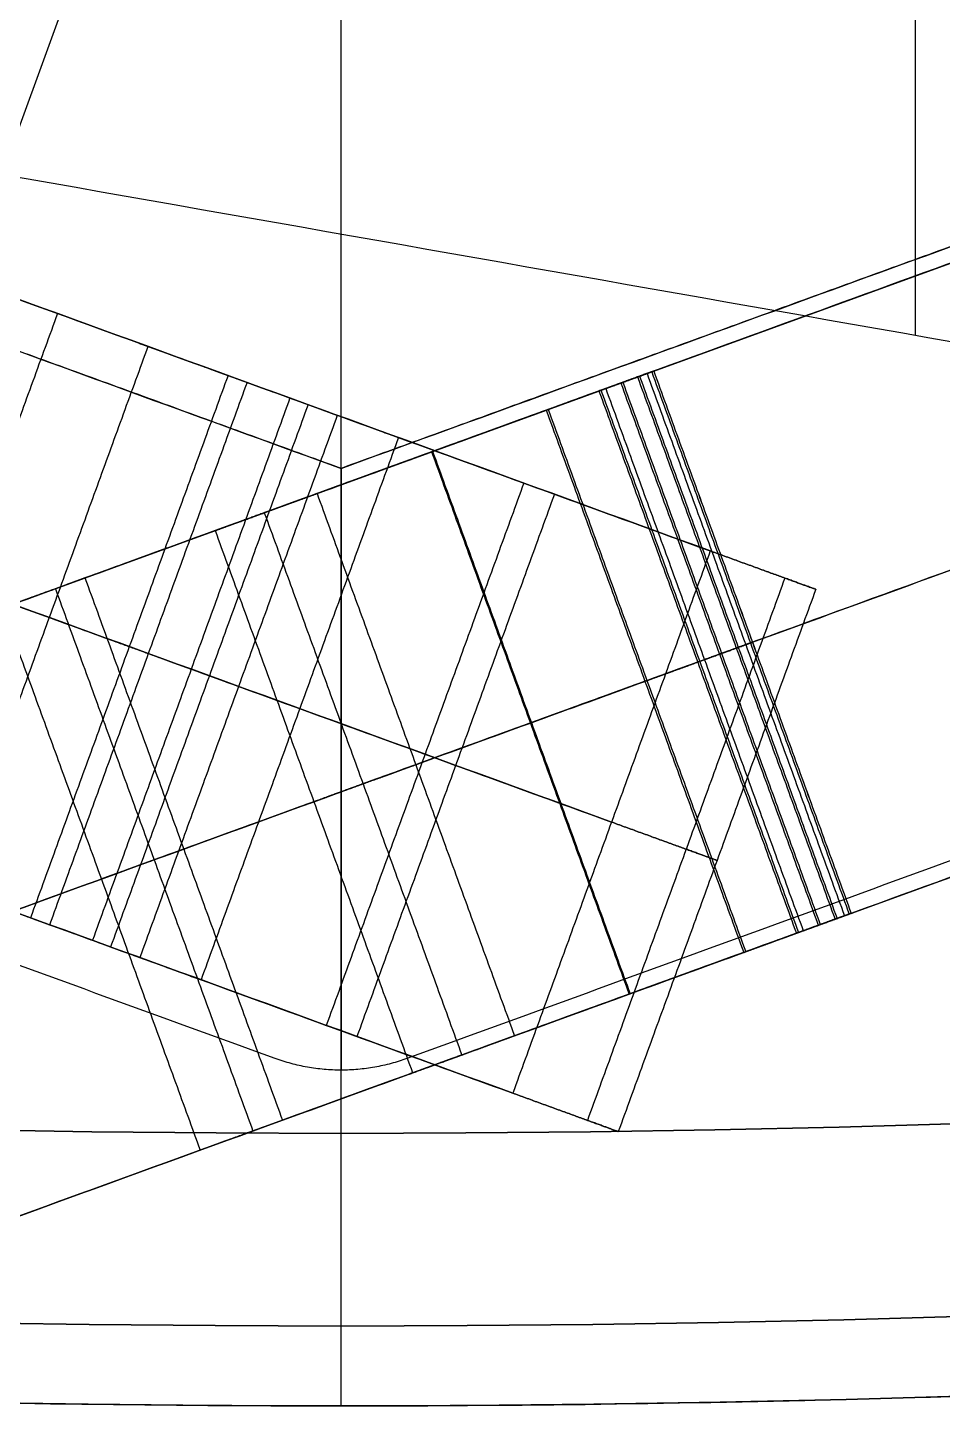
# Model space of a CAD drawing. Header units: millimetres. Extents: x -610 to 610, y -610 to 610.
# Drawn here: x -9.77 to 18.74, y -610.32 to -567.01 of the extents above; entities that cross this region are included whole.
import ezdxf

# ---------------------------------------------------------------- set-up
doc = ezdxf.new("R2010")
doc.units = ezdxf.units.MM
doc.layers.add('base', color=7, linetype='Continuous', true_color=0xffecbc)

msp = doc.modelspace()

# ---------------------------------------------------------------- linework, layer by layer
at = {"layer": 'base'}
for p, q in [((0, -601.5, -13.034), (0, -7, -13.034)), ((0, -601.5, 258.966), (0, -26, 258.966)), ((0, -580.758, 4.966), (0, -69, 4.966)), ((-25.715, -590.63, 122.966), (352.287, -453.048, 122.966)), ((-19.558, -607.544, 122.966), (358.444, -469.963, 122.966)), ((-12.281, -576.288, 230.966), (1.469, -538.508, 230.966)), ((-12.281, -576.288, 212.966), (1.469, -538.508, 212.966)), ((17.897, -545.44, 244.966), (17.897, -576.601, 244.966)), ((0, -601.5, 240.966), (0, -573.446, 240.966)), ((0, -580.758, 0.966), (0, -599.528, 0.966)), ((0, -601.5, 4.966), (0, -599.528, 4.966))]:
    msp.add_line(p, q, dxfattribs=at)
for centre, radius in [((0, 0, 249.466), 610), ((0, 0, 250.466), 610), ((0, 0, 243.455), 607.51), ((0, 0, 256.476), 607.51), ((0, 0, 240.966), 601.5), ((0, 0, 258.966), 601.5)]:
    msp.add_circle(centre, radius, dxfattribs=at)
at = {"layer": 'base', "extrusion": (0, 0, -1)}
for centre, radius in [((0, 0, 3.534), 610), ((0, 0, 4.534), 610), ((0, 0, -2.476), 607.51), ((0, 0, 10.545), 607.51), ((0, 0, -4.966), 601.5), ((0, 0, 13.034), 601.5)]:
    msp.add_circle(centre, radius, dxfattribs=at)
at = {"layer": 'base'}
for points, weights, degree, knots in [([(-495.198, -356.201, -4.034), (-851.399, 138.996, -4.034), (-356.201, 495.198, -4.034), (138.996, 851.399, -4.034), (495.198, 356.201, -4.034), (851.399, -138.996, -4.034), (356.201, -495.198, -4.034), (-138.996, -851.399, -4.034), (-495.198, -356.201, -4.034)], [1, 0.707106781187, 1, 0.707106781187, 1, 0.707106781187, 1, 0.707106781187, 1], 2, [0, 0, 0, 958.185759, 958.185759, 1916.371519, 1916.371519, 2874.557278, 2874.557278, 3832.743037, 3832.743037, 3832.743037]), ([(-610, 0, 249.966), (-610, -610, 249.966), (0, -610, 249.966), (610, -610, 249.966), (610, 0, 249.966), (610, 610, 249.966), (0, 610, 249.966), (-610, 610, 249.966), (-610, 0, 249.966)], [1, 0.707106781187, 1, 0.707106781187, 1, 0.707106781187, 1, 0.707106781187, 1], 2, [0, 0, 0, 958.185759, 958.185759, 1916.371519, 1916.371519, 2874.557278, 2874.557278, 3832.743037, 3832.743037, 3832.743037]), ([(6.397, -578.942, 156), (7.893, -578.398, 156), (9.097, -577.96, 155.055), (9.539, -577.799, 153.534), (9.981, -577.638, 152.013), (9.488, -577.817, 150.51), (8.253, -578.267, 149.611)], [1, 0.869863568853, 0.869863568853, 1, 0.869863568853, 0.869863568853, 1], 3, [526.455337, 526.455337, 526.455337, 526.455337, 530.903598, 530.903598, 530.903598, 535.351858, 535.351858, 535.351858, 535.351858]), ([(8.253, -578.267, 149.611), (2.534, -580.348, 146.097), (-3.186, -582.43, 142.583), (-8.905, -584.512, 139.069), (-9.408, -584.695, 138.76), (-9.969, -584.899, 138.6), (-10.549, -585.11, 138.6)], [1, 1, 1, 1, 0.977285323406, 0.977285323406, 1], 3, [535.351858, 535.351858, 535.351858, 535.351858, 536.327407, 536.327407, 536.327407, 538.159945, 538.159945, 538.159945, 538.159945]), ([(-2.392, -582.141, 182.531), (-3.733, -582.629, 181.708), (-4.326, -582.845, 180.186), (-3.925, -582.699, 178.594), (-3.524, -582.553, 177.003), (-2.296, -582.106, 176), (-0.748, -581.543, 176)], [1, 0.862235011219, 0.862235011219, 1, 0.862235011219, 0.862235011219, 1], 3, [470.412058, 470.412058, 470.412058, 470.412058, 474.993556, 474.993556, 474.993556, 479.575055, 479.575055, 479.575055, 479.575055]), ([(-2.392, -582.141, 162.531), (-3.733, -582.629, 161.708), (-4.326, -582.845, 160.186), (-3.925, -582.699, 158.594), (-3.524, -582.553, 157.003), (-2.296, -582.106, 156), (-0.748, -581.543, 156)], [1, 0.862235011219, 0.862235011219, 1, 0.862235011219, 0.862235011219, 1], 3, [509.689284, 509.689284, 509.689284, 509.689284, 514.270783, 514.270783, 514.270783, 518.852281, 518.852281, 518.852281, 518.852281]), ([(9.475, -587.4, 156), (10.971, -586.855, 156), (12.175, -586.417, 155.055), (12.617, -586.256, 153.534), (13.059, -586.095, 152.013), (12.566, -586.274, 150.51), (11.331, -586.724, 149.611)], [1, 0.869863568853, 0.869863568853, 1, 0.869863568853, 0.869863568853, 1], 3, [526.455337, 526.455337, 526.455337, 526.455337, 530.903598, 530.903598, 530.903598, 535.351858, 535.351858, 535.351858, 535.351858]), ([(11.331, -586.724, 149.611), (5.612, -588.806, 146.097), (-0.108, -590.887, 142.583), (-5.827, -592.969, 139.069), (-6.33, -593.152, 138.76), (-6.891, -593.356, 138.6), (-7.471, -593.567, 138.6)], [1, 1, 1, 1, 0.977285323406, 0.977285323406, 1], 3, [535.351858, 535.351858, 535.351858, 535.351858, 536.327407, 536.327407, 536.327407, 538.159945, 538.159945, 538.159945, 538.159945]), ([(0.686, -590.598, 182.531), (-0.655, -591.086, 181.708), (-1.247, -591.302, 180.186), (-0.847, -591.156, 178.594), (-0.446, -591.01, 177.003), (0.782, -590.563, 176), (2.33, -590, 176)], [1, 0.862235011219, 0.862235011219, 1, 0.862235011219, 0.862235011219, 1], 3, [470.412058, 470.412058, 470.412058, 470.412058, 474.993556, 474.993556, 474.993556, 479.575055, 479.575055, 479.575055, 479.575055]), ([(0.686, -590.598, 162.531), (-0.655, -591.086, 161.708), (-1.247, -591.302, 160.186), (-0.847, -591.156, 158.594), (-0.446, -591.01, 157.003), (0.782, -590.563, 156), (2.33, -590, 156)], [1, 0.862235011219, 0.862235011219, 1, 0.862235011219, 0.862235011219, 1], 3, [509.689284, 509.689284, 509.689284, 509.689284, 514.270783, 514.270783, 514.270783, 518.852281, 518.852281, 518.852281, 518.852281]), ([(12.553, -595.857, 156), (14.049, -595.312, 156), (15.253, -594.874, 155.055), (15.695, -594.713, 153.534), (16.137, -594.552, 152.013), (15.644, -594.732, 150.51), (14.409, -595.181, 149.611)], [1, 0.869863568853, 0.869863568853, 1, 0.869863568853, 0.869863568853, 1], 3, [526.455337, 526.455337, 526.455337, 526.455337, 530.903598, 530.903598, 530.903598, 535.351858, 535.351858, 535.351858, 535.351858]), ([(14.409, -595.181, 149.611), (8.69, -597.263, 146.097), (2.971, -599.344, 142.583), (-2.749, -601.426, 139.069), (-3.252, -601.609, 138.76), (-3.812, -601.813, 138.6), (-4.393, -602.025, 138.6)], [1, 1, 1, 1, 0.977285323406, 0.977285323406, 1], 3, [535.351858, 535.351858, 535.351858, 535.351858, 536.327407, 536.327407, 536.327407, 538.159945, 538.159945, 538.159945, 538.159945]), ([(3.764, -599.056, 182.531), (2.423, -599.544, 181.708), (1.831, -599.759, 180.186), (2.231, -599.613, 178.594), (2.632, -599.468, 177.003), (3.86, -599.021, 176), (5.408, -598.457, 176)], [1, 0.862235011219, 0.862235011219, 1, 0.862235011219, 0.862235011219, 1], 3, [470.412058, 470.412058, 470.412058, 470.412058, 474.993556, 474.993556, 474.993556, 479.575055, 479.575055, 479.575055, 479.575055]), ([(3.764, -599.056, 162.531), (2.423, -599.544, 161.708), (1.831, -599.759, 160.186), (2.231, -599.613, 158.594), (2.632, -599.468, 157.003), (3.86, -599.021, 156), (5.408, -598.457, 156)], [1, 0.862235011219, 0.862235011219, 1, 0.862235011219, 0.862235011219, 1], 3, [509.689284, 509.689284, 509.689284, 509.689284, 514.270783, 514.270783, 514.270783, 518.852281, 518.852281, 518.852281, 518.852281])]:
    msp.add_rational_spline(points, weights, degree=degree, knots=knots, dxfattribs=at)
for points, degree in [([(-373.304, -444.886, 4.966), (-186.652, -512.822, 4.966), (0, -580.758, 4.966)], 2), ([(-373.304, -444.886, 0.966), (-186.652, -512.822, 0.966), (0, -580.758, 0.966)], 2), ([(-373.304, -444.886, 2.966), (-186.652, -512.822, 2.966), (0, -580.758, 2.966)], 2), ([(0, -580.758, 4.966), (186.652, -512.822, 4.966), (373.304, -444.886, 4.966)], 2), ([(0, -580.758, 0.966), (186.652, -512.822, 0.966), (373.304, -444.886, 0.966)], 2), ([(0, -580.758, 2.966), (186.652, -512.822, 2.966), (373.304, -444.886, 2.966)], 2), ([(-363.201, -446.948, 0.966), (-186.021, -511.436, 0.966), (-8.84, -575.925, 0.966)], 2), ([(9.748, -577.722, 0.966), (186.929, -513.234, 0.966), (364.109, -448.745, 0.966)], 2), ([(352.287, -453.048, 244.966), (168.139, -520.073, 244.966), (-16.009, -587.097, 244.966)], 2), ([(12.827, -586.18, 0.966), (190.007, -521.691, 0.966), (367.188, -457.203, 0.966)], 2), ([(-2.052, -599.166, 4.966), (-192.808, -529.736, 4.966), (-383.564, -460.307, 4.966)], 2), ([(-2.052, -599.166, 0.966), (-192.808, -529.736, 0.966), (-383.564, -460.307, 0.966)], 2), ([(-2.052, -599.166, 2.966), (-192.808, -529.736, 2.966), (-383.564, -460.307, 2.966)], 2), ([(383.564, -460.307, 4.966), (192.808, -529.736, 4.966), (2.052, -599.166, 4.966)], 2), ([(383.564, -460.307, 0.966), (192.808, -529.736, 0.966), (2.052, -599.166, 0.966)], 2), ([(383.564, -460.307, 2.966), (192.808, -529.736, 2.966), (2.052, -599.166, 2.966)], 2), ([(355.365, -461.506, 244.966), (171.217, -528.53, 244.966), (-12.931, -595.555, 244.966)], 2), ([(15.905, -594.637, 0.966), (193.085, -530.148, 0.966), (370.266, -465.66, 0.966)], 2), ([(358.444, -469.963, 244.966), (174.295, -536.987, 244.966), (-9.853, -604.012, 244.966)], 2), ([(-297.979, -520.904, 240.966), (-98.065, -556.154, 240.966), (101.849, -591.404, 240.966)], 2), ([(-297.979, -520.904, 244.966), (-98.065, -556.154, 244.966), (101.849, -591.404, 244.966)], 2), ([(-297.979, -520.904, 242.966), (-98.065, -556.154, 242.966), (101.849, -591.404, 242.966)], 2), ([(11.512, -583.332, 22.966), (1.883, -579.828, 22.966), (-7.745, -576.323, 22.966), (-17.373, -572.819, 22.966)], 3), ([(-17.373, -572.819, 45.566), (-7.745, -576.323, 45.566), (1.883, -579.828, 45.566), (11.512, -583.332, 45.566)], 3), ([(11.512, -583.332, 67.366), (1.883, -579.828, 67.366), (-7.745, -576.323, 67.366), (-17.373, -572.819, 67.366)], 3), ([(-17.373, -572.819, 89.966), (-7.745, -576.323, 89.966), (1.883, -579.828, 89.966), (11.512, -583.332, 89.966)], 3), ([(11.512, -583.332, 111.766), (1.883, -579.828, 111.766), (-7.745, -576.323, 111.766), (-17.373, -572.819, 111.766)], 3), ([(11.512, -583.332, 218.566), (1.883, -579.828, 218.566), (-7.745, -576.323, 218.566), (-17.373, -572.819, 218.566)], 3), ([(0, -580.758, 230.966), (-10.371, -576.983, 230.966), (-20.741, -573.208, 230.966)], 2), ([(0, -580.758, 212.966), (-10.371, -576.983, 212.966), (-20.741, -573.208, 212.966)], 2), ([(0, -580.758, 221.966), (-10.371, -576.983, 221.966), (-20.741, -573.208, 221.966)], 2), ([(20.741, -573.208, 230.966), (10.371, -576.983, 230.966), (0, -580.758, 230.966)], 2), ([(20.741, -573.208, 212.966), (10.371, -576.983, 212.966), (0, -580.758, 212.966)], 2), ([(20.741, -573.208, 221.966), (10.371, -576.983, 221.966), (0, -580.758, 221.966)], 2), ([(-8.84, -575.925, 0.966), (-11.918, -584.382, 0.966), (-14.996, -592.839, 0.966)], 2), ([(-6.021, -576.951, 1.48), (-9.099, -585.408, 1.48), (-12.177, -593.865, 1.48)], 2), ([(10.371, -576.983, 230.966), (10.371, -576.983, 221.966), (10.371, -576.983, 212.966)], 2), ([(9.748, -577.722, 215.466), (12.827, -586.18, 215.466), (15.905, -594.637, 215.466)], 2), ([(9.748, -577.722, 215.466), (9.748, -577.722, 207.647), (9.748, -577.722, 199.829), (9.748, -577.722, 192.011)], 3), ([(9.748, -577.722, 192.011), (12.827, -586.18, 192.011), (15.905, -594.637, 192.011)], 2), ([(9.748, -577.722, 108.666), (12.826, -586.18, 108.666), (15.905, -594.637, 108.666)], 2), ([(9.748, -577.722, 108.666), (9.748, -577.722, 103.466), (9.748, -577.722, 98.266), (9.748, -577.722, 93.066)], 3), ([(9.748, -577.722, 93.066), (12.826, -586.18, 93.066), (15.905, -594.637, 93.066)], 2), ([(9.748, -577.722, 64.266), (12.826, -586.18, 64.266), (15.905, -594.637, 64.266)], 2), ([(9.748, -577.722, 64.266), (9.748, -577.722, 59.066), (9.748, -577.722, 53.866), (9.748, -577.722, 48.666)], 3), ([(9.748, -577.722, 48.666), (12.826, -586.18, 48.666), (15.905, -594.637, 48.666)], 2), ([(9.748, -577.722, 19.866), (12.826, -586.18, 19.866), (15.905, -594.637, 19.866)], 2), ([(9.748, -577.722, 19.866), (9.748, -577.722, 13.566), (9.748, -577.722, 7.266), (9.748, -577.722, 0.966)], 3), ([(9.748, -577.722, 0.966), (12.827, -586.18, 0.966), (15.905, -594.637, 0.966)], 2), ([(9.748, -577.722, 203.738), (12.827, -586.18, 203.738), (15.905, -594.637, 203.738)], 2), ([(9.748, -577.722, 100.866), (12.826, -586.18, 100.866), (15.905, -594.637, 100.866)], 2), ([(9.748, -577.722, 56.466), (12.826, -586.18, 56.466), (15.905, -594.637, 56.466)], 2), ([(9.748, -577.722, 10.416), (12.826, -586.18, 10.416), (15.905, -594.637, 10.416)], 2), ([(-3.524, -577.859, 2.966), (-6.602, -586.317, 2.966), (-9.681, -594.774, 2.966)], 2), ([(-2.931, -578.075, 22.966), (-6.009, -586.533, 22.966), (-9.087, -594.99, 22.966)], 2), ([(-2.931, -578.075, 45.566), (-6.009, -586.533, 45.566), (-9.087, -594.99, 45.566)], 2), ([(-2.931, -578.075, 67.366), (-6.009, -586.533, 67.366), (-9.087, -594.99, 67.366)], 2), ([(-2.931, -578.075, 89.966), (-6.009, -586.533, 89.966), (-9.087, -594.99, 89.966)], 2), ([(-2.931, -578.075, 111.766), (-6.009, -586.533, 111.766), (-9.087, -594.99, 111.766)], 2), ([(-2.931, -578.075, 218.566), (-6.009, -586.533, 218.566), (-9.087, -594.99, 218.566)], 2), ([(8.722, -578.096, 174.975), (11.8, -586.553, 174.975), (14.878, -595.01, 174.975)], 2), ([(8.785, -578.073, 217.94), (11.863, -586.53, 217.94), (14.941, -594.987, 217.94)], 2), ([(8.785, -578.073, 111.141), (11.863, -586.53, 111.141), (14.941, -594.987, 111.141)], 2), ([(8.785, -578.073, 90.591), (11.863, -586.53, 90.591), (14.941, -594.987, 90.591)], 2), ([(8.785, -578.073, 66.741), (11.863, -586.53, 66.741), (14.941, -594.987, 66.741)], 2), ([(8.785, -578.073, 46.191), (11.863, -586.53, 46.191), (14.941, -594.987, 46.191)], 2), ([(8.785, -578.073, 22.341), (11.863, -586.53, 22.341), (14.941, -594.987, 22.341)], 2), ([(9.245, -577.906, 170.223), (12.323, -586.363, 170.223), (15.401, -594.82, 170.223)], 2), ([(9.308, -577.883, 190.261), (12.386, -586.34, 190.261), (15.464, -594.797, 190.261)], 2), ([(9.539, -577.799, 153.534), (12.617, -586.256, 153.534), (15.695, -594.713, 153.534)], 2), ([(9.685, -577.745, 172.5), (12.764, -586.202, 172.5), (15.842, -594.66, 172.5)], 2), ([(9.685, -577.745, 172.5), (9.685, -577.745, 172.324), (9.685, -577.745, 172.148), (9.685, -577.745, 171.973)], 3), ([(9.685, -577.745, 171.973), (12.764, -586.202, 171.973), (15.842, -594.66, 171.973)], 2), ([(9.685, -577.745, 172.236), (12.764, -586.202, 172.236), (15.842, -594.66, 172.236)], 2), ([(-1.593, -578.562, 196.138), (-4.671, -587.019, 196.138), (-7.75, -595.477, 196.138)], 2), ([(8.104, -578.321, 188.98), (4.605, -579.594, 186.831), (1.106, -580.868, 184.681), (-2.392, -582.141, 182.531)], 3), ([(8.041, -578.344, 168.941), (4.563, -579.61, 166.805), (1.085, -580.875, 164.668), (-2.392, -582.141, 162.531)], 3), ([(8.041, -578.344, 168.941), (11.119, -586.801, 168.941), (14.197, -595.258, 168.941)], 2), ([(8.104, -578.321, 188.98), (11.182, -586.778, 188.98), (14.26, -595.235, 188.98)], 2), ([(8.253, -578.267, 149.611), (11.331, -586.724, 149.611), (14.409, -595.181, 149.611)], 2), ([(-22.426, -589.433, 218.966), (-12.797, -585.928, 218.966), (-3.169, -582.424, 218.966), (6.459, -578.919, 218.966)], 3), ([(-22.426, -589.433, 112.166), (-12.797, -585.928, 112.166), (-3.169, -582.424, 112.166), (6.459, -578.919, 112.166)], 3), ([(6.459, -578.919, 89.566), (-3.169, -582.424, 89.566), (-12.797, -585.928, 89.566), (-22.426, -589.433, 89.566)], 3), ([(-22.426, -589.433, 67.766), (-12.797, -585.928, 67.766), (-3.169, -582.424, 67.766), (6.459, -578.919, 67.766)], 3), ([(6.459, -578.919, 45.166), (-3.169, -582.424, 45.166), (-12.797, -585.928, 45.166), (-22.426, -589.433, 45.166)], 3), ([(-22.426, -589.433, 23.366), (-12.797, -585.928, 23.366), (-3.169, -582.424, 23.366), (6.459, -578.919, 23.366)], 3), ([(-1.028, -578.768, 4.451), (-4.106, -587.225, 4.451), (-7.184, -595.683, 4.451)], 2), ([(-0.748, -581.543, 176), (1.633, -580.676, 176), (4.015, -579.809, 176), (6.397, -578.942, 176)], 3), ([(-0.748, -581.543, 156), (1.633, -580.676, 156), (4.015, -579.809, 156), (6.397, -578.942, 156)], 3), ([(6.397, -578.942, 176), (9.475, -587.4, 176), (12.553, -595.857, 176)], 2), ([(6.397, -578.942, 156), (9.475, -587.4, 156), (12.553, -595.857, 156)], 2), ([(6.459, -578.919, 218.966), (9.538, -587.377, 218.966), (12.616, -595.834, 218.966)], 2), ([(6.459, -578.919, 112.166), (9.538, -587.377, 112.166), (12.616, -595.834, 112.166)], 2), ([(6.459, -578.919, 89.566), (9.538, -587.377, 89.566), (12.616, -595.834, 89.566)], 2), ([(6.459, -578.919, 67.766), (9.538, -587.377, 67.766), (12.616, -595.834, 67.766)], 2), ([(6.459, -578.919, 45.166), (9.538, -587.377, 45.166), (12.616, -595.834, 45.166)], 2), ([(6.459, -578.919, 23.366), (9.538, -587.377, 23.366), (12.616, -595.834, 23.366)], 2), ([(-0.117, -579.1, 196.565), (-3.195, -587.557, 196.565), (-6.273, -596.014, 196.565)], 2), ([(-0.117, -579.1, 196.565), (3.759, -580.51, 196.565), (7.636, -581.921, 196.565), (11.512, -583.332, 196.565)], 3), ([(1.791, -579.794, 4.966), (-1.287, -588.251, 4.966), (-4.365, -596.709, 4.966)], 2), ([(1.791, -579.794, 4.966), (5.031, -580.973, 4.966), (8.272, -582.153, 4.966), (11.512, -583.332, 4.966)], 3), ([(2.824, -580.243, 176), (5.902, -588.7, 176), (8.981, -597.157, 176)], 2), ([(2.824, -580.243, 165.736), (5.902, -588.7, 165.736), (8.981, -597.157, 165.736)], 2), ([(2.824, -580.243, 156), (5.902, -588.7, 156), (8.981, -597.157, 156)], 2), ([(2.856, -580.231, 185.756), (5.934, -588.688, 185.756), (9.012, -597.146, 185.756)], 2), ([(0, -580.758, 230.966), (0, -580.758, 221.966), (0, -580.758, 212.966)], 2), ([(0, -580.758, 4.966), (0, -580.758, 2.966), (0, -580.758, 0.966)], 2), ([(8.433, -591.789, 22.966), (-1.195, -588.285, 22.966), (-10.823, -584.78, 22.966), (-20.452, -581.276, 22.966)], 3), ([(-20.452, -581.276, 45.566), (-10.823, -584.78, 45.566), (-1.195, -588.285, 45.566), (8.433, -591.789, 45.566)], 3), ([(8.433, -591.789, 67.366), (-1.195, -588.285, 67.366), (-10.823, -584.78, 67.366), (-20.452, -581.276, 67.366)], 3), ([(-20.452, -581.276, 89.966), (-10.823, -584.78, 89.966), (-1.195, -588.285, 89.966), (8.433, -591.789, 89.966)], 3), ([(8.433, -591.789, 111.766), (-1.195, -588.285, 111.766), (-10.823, -584.78, 111.766), (-20.452, -581.276, 111.766)], 3), ([(8.433, -591.789, 218.566), (-1.195, -588.285, 218.566), (-10.823, -584.78, 218.566), (-20.452, -581.276, 218.566)], 3), ([(-0.748, -581.543, 176), (2.33, -590, 176), (5.408, -598.457, 176)], 2), ([(-0.748, -581.543, 156), (2.33, -590, 156), (5.408, -598.457, 156)], 2), ([(5.698, -581.216, 196.565), (2.619, -589.673, 196.565), (-0.459, -598.13, 196.565)], 2), ([(6.652, -581.563, 4.966), (3.573, -590.02, 4.966), (0.495, -598.478, 4.966)], 2), ([(-2.392, -582.141, 182.531), (0.686, -590.598, 182.531), (3.764, -599.056, 182.531)], 2), ([(-2.392, -582.141, 162.531), (0.686, -590.598, 162.531), (3.764, -599.056, 162.531)], 2), ([(-3.925, -582.699, 178.594), (-0.847, -591.156, 178.594), (2.231, -599.613, 178.594)], 2), ([(-3.925, -582.699, 158.594), (-0.847, -591.156, 158.594), (2.231, -599.613, 158.594)], 2), ([(11.512, -583.332, 4.966), (8.433, -591.789, 4.966), (5.355, -600.246, 4.966)], 2), ([(11.512, -583.332, 22.966), (8.433, -591.789, 22.966), (5.355, -600.246, 22.966)], 2), ([(11.512, -583.332, 45.566), (8.433, -591.789, 45.566), (5.355, -600.246, 45.566)], 2), ([(11.512, -583.332, 67.366), (8.433, -591.789, 67.366), (5.355, -600.246, 67.366)], 2), ([(11.512, -583.332, 89.966), (8.433, -591.789, 89.966), (5.355, -600.246, 89.966)], 2), ([(11.512, -583.332, 111.766), (8.433, -591.789, 111.766), (5.355, -600.246, 111.766)], 2), ([(11.512, -583.332, 196.565), (8.433, -591.789, 196.565), (5.355, -600.246, 196.565)], 2), ([(11.512, -583.332, 218.566), (8.433, -591.789, 218.566), (5.355, -600.246, 218.566)], 2), ([(-7.983, -584.176, 218.966), (-4.905, -592.633, 218.966), (-1.827, -601.091, 218.966)], 2), ([(-7.983, -584.176, 112.166), (-4.905, -592.633, 112.166), (-1.827, -601.091, 112.166)], 2), ([(-7.983, -584.176, 89.566), (-4.905, -592.633, 89.566), (-1.827, -601.091, 89.566)], 2), ([(-7.983, -584.176, 67.766), (-4.905, -592.633, 67.766), (-1.827, -601.091, 67.766)], 2), ([(-7.983, -584.176, 45.166), (-4.905, -592.633, 45.166), (-1.827, -601.091, 45.166)], 2), ([(-7.983, -584.176, 23.366), (-4.905, -592.633, 23.366), (-1.827, -601.091, 23.366)], 2), ([(13.837, -584.178, 5.991), (10.759, -592.636, 5.991), (7.681, -601.093, 5.991)], 2), ([(13.837, -584.178, 21.941), (10.759, -592.636, 21.941), (7.681, -601.093, 21.941)], 2), ([(13.837, -584.178, 46.591), (10.759, -592.636, 46.591), (7.681, -601.093, 46.591)], 2), ([(13.837, -584.178, 66.341), (10.759, -592.636, 66.341), (7.681, -601.093, 66.341)], 2), ([(13.837, -584.178, 90.991), (10.759, -592.636, 90.991), (7.681, -601.093, 90.991)], 2), ([(13.837, -584.178, 110.741), (10.759, -592.636, 110.741), (7.681, -601.093, 110.741)], 2), ([(13.837, -584.178, 197.591), (10.759, -592.636, 197.591), (7.681, -601.093, 197.591)], 2), ([(13.837, -584.178, 217.54), (10.759, -592.636, 217.54), (7.681, -601.093, 217.54)], 2), ([(-8.905, -584.512, 139.069), (-5.827, -592.969, 139.069), (-2.749, -601.426, 139.069)], 2), ([(14.801, -584.529, 8.466), (11.722, -592.986, 8.466), (8.644, -601.444, 8.466)], 2), ([(14.801, -584.529, 19.466), (11.722, -592.986, 19.466), (8.644, -601.444, 19.466)], 2), ([(14.801, -584.529, 49.066), (11.722, -592.986, 49.066), (8.644, -601.444, 49.066)], 2), ([(14.801, -584.529, 63.866), (11.722, -592.986, 63.866), (8.644, -601.444, 63.866)], 2), ([(14.801, -584.529, 93.466), (11.722, -592.986, 93.466), (8.644, -601.444, 93.466)], 2), ([(14.801, -584.529, 108.266), (11.722, -592.986, 108.266), (8.644, -601.444, 108.266)], 2), ([(14.801, -584.529, 200.065), (11.722, -592.986, 200.065), (8.644, -601.444, 200.065)], 2), ([(14.801, -584.529, 215.066), (11.722, -592.986, 215.066), (8.644, -601.444, 215.066)], 2), ([(14.801, -584.529, 13.966), (11.722, -592.986, 13.966), (8.644, -601.444, 13.966)], 2), ([(14.801, -584.529, 56.466), (11.722, -592.986, 56.466), (8.644, -601.444, 56.466)], 2), ([(14.801, -584.529, 100.866), (11.722, -592.986, 100.866), (8.644, -601.444, 100.866)], 2), ([(14.801, -584.529, 207.566), (11.722, -592.986, 207.566), (8.644, -601.444, 207.566)], 2), ([(14.801, -584.529, 8.466), (14.801, -584.529, 12.132), (14.801, -584.529, 15.799), (14.801, -584.529, 19.466)], 3), ([(14.801, -584.529, 49.066), (14.801, -584.529, 53.999), (14.801, -584.529, 58.933), (14.801, -584.529, 63.866)], 3), ([(14.801, -584.529, 93.466), (14.801, -584.529, 98.4), (14.801, -584.529, 103.333), (14.801, -584.529, 108.266)], 3), ([(14.801, -584.529, 200.065), (14.801, -584.529, 205.065), (14.801, -584.529, 210.066), (14.801, -584.529, 215.066)], 3), ([(-10.549, -585.11, 138.6), (-7.471, -593.567, 138.6), (-4.393, -602.025, 138.6)], 2), ([(12.764, -586.202, 172.5), (12.764, -586.202, 172.324), (12.764, -586.202, 172.148), (12.764, -586.202, 171.973)], 3), ([(12.826, -586.18, 108.666), (12.826, -586.18, 103.466), (12.826, -586.18, 98.266), (12.826, -586.18, 93.066)], 3), ([(12.826, -586.18, 64.266), (12.826, -586.18, 59.066), (12.826, -586.18, 53.866), (12.826, -586.18, 48.666)], 3), ([(12.826, -586.18, 19.866), (12.826, -586.18, 13.566), (12.826, -586.18, 7.266), (12.827, -586.18, 0.966)], 3), ([(12.827, -586.18, 215.466), (12.827, -586.18, 207.647), (12.827, -586.18, 199.829), (12.827, -586.18, 192.011)], 3), ([(11.182, -586.778, 188.98), (7.683, -588.052, 186.831), (4.185, -589.325, 184.681), (0.686, -590.598, 182.531)], 3), ([(11.119, -586.801, 168.941), (7.641, -588.067, 166.805), (4.164, -589.333, 164.668), (0.686, -590.598, 162.531)], 3), ([(-19.347, -597.89, 218.966), (-9.719, -594.386, 218.966), (-0.091, -590.881, 218.966), (9.538, -587.377, 218.966)], 3), ([(-19.347, -597.89, 112.166), (-9.719, -594.386, 112.166), (-0.091, -590.881, 112.166), (9.538, -587.377, 112.166)], 3), ([(9.538, -587.377, 89.566), (-0.091, -590.881, 89.566), (-9.719, -594.386, 89.566), (-19.347, -597.89, 89.566)], 3), ([(-19.347, -597.89, 67.766), (-9.719, -594.386, 67.766), (-0.091, -590.881, 67.766), (9.538, -587.377, 67.766)], 3), ([(9.538, -587.377, 45.166), (-0.091, -590.881, 45.166), (-9.719, -594.386, 45.166), (-19.347, -597.89, 45.166)], 3), ([(-19.347, -597.89, 23.366), (-9.719, -594.386, 23.366), (-0.091, -590.881, 23.366), (9.538, -587.377, 23.366)], 3), ([(-3.195, -587.557, 196.565), (0.681, -588.968, 196.565), (4.557, -590.378, 196.565), (8.433, -591.789, 196.565)], 3), ([(2.33, -590, 176), (4.712, -589.133, 176), (7.093, -588.266, 176), (9.475, -587.4, 176)], 3), ([(2.33, -590, 156), (4.712, -589.133, 156), (7.093, -588.266, 156), (9.475, -587.4, 156)], 3), ([(-1.287, -588.251, 4.966), (1.953, -589.431, 4.966), (5.193, -590.61, 4.966), (8.433, -591.789, 4.966)], 3), ([(5.355, -600.246, 22.966), (-4.273, -596.742, 22.966), (-13.901, -593.238, 22.966), (-23.53, -589.733, 22.966)], 3), ([(-23.53, -589.733, 45.566), (-13.901, -593.238, 45.566), (-4.273, -596.742, 45.566), (5.355, -600.246, 45.566)], 3), ([(5.355, -600.246, 67.366), (-4.273, -596.742, 67.366), (-13.901, -593.238, 67.366), (-23.53, -589.733, 67.366)], 3), ([(-23.53, -589.733, 89.966), (-13.901, -593.238, 89.966), (-4.273, -596.742, 89.966), (5.355, -600.246, 89.966)], 3), ([(5.355, -600.246, 111.766), (-4.273, -596.742, 111.766), (-13.901, -593.238, 111.766), (-23.53, -589.733, 111.766)], 3), ([(5.355, -600.246, 218.566), (-4.273, -596.742, 218.566), (-13.901, -593.238, 218.566), (-23.53, -589.733, 218.566)], 3), ([(11.722, -592.986, 8.466), (11.722, -592.986, 12.132), (11.722, -592.986, 15.799), (11.722, -592.986, 19.466)], 3), ([(11.722, -592.986, 49.066), (11.722, -592.986, 53.999), (11.722, -592.986, 58.933), (11.722, -592.986, 63.866)], 3), ([(11.722, -592.986, 93.466), (11.722, -592.986, 98.4), (11.722, -592.986, 103.333), (11.722, -592.986, 108.266)], 3), ([(11.722, -592.986, 200.065), (11.722, -592.986, 205.065), (11.722, -592.986, 210.066), (11.722, -592.986, 215.066)], 3), ([(-7.471, -593.567, 138.6), (-11.43, -595.008, 138.6), (-15.389, -596.449, 138.6), (-19.347, -597.89, 138.6)], 3), ([(15.842, -594.66, 172.5), (15.842, -594.66, 172.324), (15.842, -594.66, 172.148), (15.842, -594.66, 171.973)], 3), ([(15.905, -594.637, 215.466), (15.905, -594.637, 207.647), (15.905, -594.637, 199.829), (15.905, -594.637, 192.011)], 3), ([(15.905, -594.637, 108.666), (15.905, -594.637, 103.466), (15.905, -594.637, 98.266), (15.905, -594.637, 93.066)], 3), ([(15.905, -594.637, 64.266), (15.905, -594.637, 59.066), (15.905, -594.637, 53.866), (15.905, -594.637, 48.666)], 3), ([(15.905, -594.637, 19.866), (15.905, -594.637, 13.566), (15.905, -594.637, 7.266), (15.905, -594.637, 0.966)], 3), ([(14.26, -595.235, 188.98), (10.761, -596.509, 186.831), (7.263, -597.782, 184.681), (3.764, -599.056, 182.531)], 3), ([(14.197, -595.258, 168.941), (10.72, -596.524, 166.805), (7.242, -597.79, 164.668), (3.764, -599.056, 162.531)], 3), ([(-16.269, -606.347, 218.966), (-6.641, -602.843, 218.966), (2.988, -599.338, 218.966), (12.616, -595.834, 218.966)], 3), ([(-16.269, -606.347, 112.166), (-6.641, -602.843, 112.166), (2.987, -599.338, 112.166), (12.616, -595.834, 112.166)], 3), ([(12.616, -595.834, 89.566), (2.987, -599.338, 89.566), (-6.641, -602.843, 89.566), (-16.269, -606.347, 89.566)], 3), ([(-16.269, -606.347, 67.766), (-6.641, -602.843, 67.766), (2.987, -599.338, 67.766), (12.616, -595.834, 67.766)], 3), ([(12.616, -595.834, 45.166), (2.987, -599.338, 45.166), (-6.641, -602.843, 45.166), (-16.269, -606.347, 45.166)], 3), ([(-16.269, -606.347, 23.366), (-6.641, -602.843, 23.366), (2.987, -599.338, 23.366), (12.616, -595.834, 23.366)], 3), ([(5.408, -598.457, 176), (7.79, -597.59, 176), (10.171, -596.724, 176), (12.553, -595.857, 176)], 3), ([(5.408, -598.457, 156), (7.79, -597.59, 156), (10.171, -596.724, 156), (12.553, -595.857, 156)], 3), ([(-6.273, -596.014, 196.565), (-2.397, -597.425, 196.565), (1.479, -598.836, 196.565), (5.355, -600.246, 196.565)], 3), ([(-4.365, -596.709, 4.966), (-1.125, -597.888, 4.966), (2.115, -599.067, 4.966), (5.355, -600.246, 4.966)], 3), ([(-2.052, -599.166, 4.966), (-2.052, -599.166, 2.966), (-2.052, -599.166, 0.966)], 2), ([(2.052, -599.166, 4.966), (2.052, -599.166, 2.966), (2.052, -599.166, 0.966)], 2), ([(0, -599.528, 4.966), (0, -599.528, 2.966), (0, -599.528, 0.966)], 2), ([(8.644, -601.444, 8.466), (8.644, -601.444, 12.132), (8.644, -601.444, 15.799), (8.644, -601.444, 19.466)], 3), ([(8.644, -601.444, 49.066), (8.644, -601.444, 53.999), (8.644, -601.444, 58.933), (8.644, -601.444, 63.866)], 3), ([(8.644, -601.444, 93.466), (8.644, -601.444, 98.4), (8.644, -601.444, 103.333), (8.644, -601.444, 108.266)], 3), ([(8.644, -601.444, 200.065), (8.644, -601.444, 205.065), (8.644, -601.444, 210.066), (8.644, -601.444, 215.066)], 3), ([(-4.393, -602.025, 138.6), (-8.352, -603.465, 138.6), (-12.311, -604.906, 138.6), (-16.269, -606.347, 138.6)], 3), ([(0, -610, 249.466), (0, -610, 249.966), (0, -610, 250.466)], 2)]:
    msp.add_open_spline(points, degree=degree, dxfattribs=at)
for points in [[(-19.181, -572.161, 185.332), (-13.318, -574.295, 188.934), (-7.456, -576.428, 192.536), (-1.593, -578.562, 196.138), (-1.116, -578.736, 196.432), (-0.61, -578.92, 196.565), (-0.117, -579.1, 196.565)], [(-22.259, -580.618, 185.332), (-16.397, -582.752, 188.934), (-10.534, -584.886, 192.536), (-4.671, -587.019, 196.138), (-4.194, -587.193, 196.432), (-3.688, -587.377, 196.565), (-3.195, -587.557, 196.565)], [(-25.337, -589.075, 185.332), (-19.475, -591.209, 188.934), (-13.612, -593.343, 192.536), (-7.75, -595.477, 196.138), (-7.272, -595.65, 196.432), (-6.766, -595.835, 196.565), (-6.273, -596.014, 196.565)]]:
    msp.add_open_spline(points, degree=3, knots=[664.214594, 664.214594, 664.214594, 664.214594, 665.214594, 665.214594, 665.214594, 665.456293, 665.456293, 665.456293, 665.456293], dxfattribs=at)
for points, weights, degree in [([(-8.84, -575.925, 0.966), (-6.886, -576.636, 0.966), (-5.044, -577.306, 1.659), (-3.524, -577.859, 2.966)], [1, 0.961872694388, 0.961872694388, 1], 3), ([(6.459, -578.919, 218.966), (8.386, -578.218, 218.966), (9.748, -577.722, 217.516), (9.748, -577.722, 215.466)], [1, 0.804737854125, 0.804737854125, 1], 3), ([(6.459, -578.919, 112.166), (8.386, -578.218, 112.166), (9.748, -577.722, 110.717), (9.748, -577.722, 108.666)], [1, 0.804737854125, 0.804737854125, 1], 3), ([(9.748, -577.722, 93.066), (9.748, -577.722, 91.016), (8.386, -578.218, 89.566), (6.459, -578.919, 89.566)], [1, 0.804737854124, 0.804737854124, 1], 3), ([(6.459, -578.919, 67.766), (8.386, -578.218, 67.766), (9.748, -577.722, 66.316), (9.748, -577.722, 64.266)], [1, 0.804737854125, 0.804737854125, 1], 3), ([(9.748, -577.722, 48.666), (9.748, -577.722, 46.616), (8.386, -578.218, 45.166), (6.459, -578.919, 45.166)], [1, 0.804737854124, 0.804737854124, 1], 3), ([(6.459, -578.919, 23.366), (8.386, -578.218, 23.366), (9.748, -577.722, 21.916), (9.748, -577.722, 19.866)], [1, 0.804737854125, 0.804737854125, 1], 3), ([(9.748, -577.722, 192.011), (9.748, -577.722, 190.73), (9.146, -577.941, 189.621), (8.104, -578.321, 188.98)], [1, 0.910682792821, 0.910682792821, 1], 3), ([(-3.524, -577.859, 2.966), (-2.005, -578.412, 4.273), (-0.162, -579.083, 4.966), (1.791, -579.794, 4.966)], [1, 0.961872694388, 0.961872694388, 1], 3), ([(6.397, -578.942, 176), (8.323, -578.241, 176), (9.685, -577.745, 174.55), (9.685, -577.745, 172.5)], [1, 0.804737854124, 0.804737854124, 1], 3), ([(9.685, -577.745, 171.973), (9.685, -577.745, 170.691), (9.084, -577.964, 169.582), (8.041, -578.344, 168.941)], [1, 0.910682792821, 0.910682792821, 1], 3), ([(11.512, -583.332, 4.966), (13.438, -584.033, 4.966), (14.801, -584.529, 6.415), (14.801, -584.529, 8.466)], [1, 0.804737854149, 0.804737854149, 1], 3), ([(14.801, -584.529, 19.466), (14.801, -584.529, 21.516), (13.438, -584.033, 22.966), (11.512, -583.332, 22.966)], [1, 0.80473785413, 0.80473785413, 1], 3), ([(11.512, -583.332, 45.566), (13.438, -584.033, 45.566), (14.801, -584.529, 47.016), (14.801, -584.529, 49.066)], [1, 0.804737854125, 0.804737854125, 1], 3), ([(14.801, -584.529, 63.866), (14.801, -584.529, 65.916), (13.438, -584.033, 67.366), (11.512, -583.332, 67.366)], [1, 0.804737854125, 0.804737854125, 1], 3), ([(11.512, -583.332, 89.966), (13.438, -584.033, 89.966), (14.801, -584.529, 91.416), (14.801, -584.529, 93.466)], [1, 0.804737854125, 0.804737854125, 1], 3), ([(14.801, -584.529, 108.266), (14.801, -584.529, 110.317), (13.438, -584.033, 111.766), (11.512, -583.332, 111.766)], [1, 0.804737854126, 0.804737854126, 1], 3), ([(11.512, -583.332, 196.565), (13.438, -584.033, 196.565), (14.801, -584.529, 198.015), (14.801, -584.529, 200.065)], [1, 0.804737854125, 0.804737854125, 1], 3), ([(14.801, -584.529, 215.066), (14.801, -584.529, 217.116), (13.438, -584.033, 218.566), (11.512, -583.332, 218.566)], [1, 0.804737854125, 0.804737854125, 1], 3), ([(-11.918, -584.382, 0.966), (-9.964, -585.093, 0.966), (-8.122, -585.763, 1.659), (-6.602, -586.317, 2.966)], [1, 0.961872694388, 0.961872694388, 1], 3), ([(-6.602, -586.317, 2.966), (-5.083, -586.87, 4.273), (-3.241, -587.54, 4.966), (-1.287, -588.251, 4.966)], [1, 0.961872694388, 0.961872694388, 1], 3), ([(9.475, -587.4, 176), (11.401, -586.698, 176), (12.764, -586.202, 174.55), (12.764, -586.202, 172.5)], [1, 0.804737854124, 0.804737854124, 1], 3), ([(9.538, -587.377, 218.966), (11.464, -586.675, 218.966), (12.827, -586.18, 217.516), (12.827, -586.18, 215.466)], [1, 0.804737854125, 0.804737854125, 1], 3), ([(9.538, -587.377, 112.166), (11.464, -586.675, 112.166), (12.826, -586.18, 110.717), (12.826, -586.18, 108.666)], [1, 0.804737854125, 0.804737854125, 1], 3), ([(12.826, -586.18, 93.066), (12.826, -586.18, 91.016), (11.464, -586.675, 89.566), (9.538, -587.377, 89.566)], [1, 0.804737854124, 0.804737854124, 1], 3), ([(9.538, -587.377, 67.766), (11.464, -586.675, 67.766), (12.826, -586.18, 66.316), (12.826, -586.18, 64.266)], [1, 0.804737854125, 0.804737854125, 1], 3), ([(12.826, -586.18, 48.666), (12.826, -586.18, 46.616), (11.464, -586.675, 45.166), (9.538, -587.377, 45.166)], [1, 0.804737854124, 0.804737854124, 1], 3), ([(9.538, -587.377, 23.366), (11.464, -586.675, 23.366), (12.826, -586.18, 21.916), (12.826, -586.18, 19.866)], [1, 0.804737854125, 0.804737854125, 1], 3), ([(12.764, -586.202, 171.973), (12.764, -586.202, 170.691), (12.162, -586.422, 169.582), (11.119, -586.801, 168.941)], [1, 0.910682792821, 0.910682792821, 1], 3), ([(12.827, -586.18, 192.011), (12.827, -586.18, 190.73), (12.225, -586.399, 189.621), (11.182, -586.778, 188.98)], [1, 0.910682792821, 0.910682792821, 1], 3), ([(8.433, -591.789, 4.966), (10.36, -592.49, 4.966), (11.722, -592.986, 6.415), (11.722, -592.986, 8.466)], [1, 0.804737854149, 0.804737854149, 1], 3), ([(11.722, -592.986, 19.466), (11.722, -592.986, 21.516), (10.36, -592.49, 22.966), (8.433, -591.789, 22.966)], [1, 0.80473785413, 0.80473785413, 1], 3), ([(8.433, -591.789, 45.566), (10.36, -592.49, 45.566), (11.722, -592.986, 47.016), (11.722, -592.986, 49.066)], [1, 0.804737854125, 0.804737854125, 1], 3), ([(11.722, -592.986, 63.866), (11.722, -592.986, 65.916), (10.36, -592.49, 67.366), (8.433, -591.789, 67.366)], [1, 0.804737854125, 0.804737854125, 1], 3), ([(8.433, -591.789, 89.966), (10.36, -592.49, 89.966), (11.722, -592.986, 91.416), (11.722, -592.986, 93.466)], [1, 0.804737854125, 0.804737854125, 1], 3), ([(11.722, -592.986, 108.266), (11.722, -592.986, 110.317), (10.36, -592.49, 111.766), (8.433, -591.789, 111.766)], [1, 0.804737854126, 0.804737854126, 1], 3), ([(8.433, -591.789, 196.565), (10.36, -592.49, 196.565), (11.722, -592.986, 198.015), (11.722, -592.986, 200.065)], [1, 0.804737854125, 0.804737854125, 1], 3), ([(11.722, -592.986, 215.066), (11.722, -592.986, 217.116), (10.36, -592.49, 218.566), (8.433, -591.789, 218.566)], [1, 0.804737854125, 0.804737854125, 1], 3), ([(-14.996, -592.839, 0.966), (-13.042, -593.55, 0.966), (-11.2, -594.221, 1.659), (-9.681, -594.774, 2.966)], [1, 0.961872694388, 0.961872694388, 1], 3), ([(-9.681, -594.774, 2.966), (-8.161, -595.327, 4.273), (-6.319, -595.997, 4.966), (-4.365, -596.709, 4.966)], [1, 0.961872694388, 0.961872694388, 1], 3), ([(12.553, -595.857, 176), (14.479, -595.156, 176), (15.842, -594.66, 174.55), (15.842, -594.66, 172.5)], [1, 0.804737854124, 0.804737854124, 1], 3), ([(12.616, -595.834, 218.966), (14.542, -595.133, 218.966), (15.905, -594.637, 217.516), (15.905, -594.637, 215.466)], [1, 0.804737854125, 0.804737854125, 1], 3), ([(12.616, -595.834, 112.166), (14.542, -595.133, 112.166), (15.905, -594.637, 110.717), (15.905, -594.637, 108.666)], [1, 0.804737854125, 0.804737854125, 1], 3), ([(15.905, -594.637, 93.066), (15.905, -594.637, 91.016), (14.542, -595.133, 89.566), (12.616, -595.834, 89.566)], [1, 0.804737854124, 0.804737854124, 1], 3), ([(12.616, -595.834, 67.766), (14.542, -595.133, 67.766), (15.905, -594.637, 66.316), (15.905, -594.637, 64.266)], [1, 0.804737854125, 0.804737854125, 1], 3), ([(15.905, -594.637, 48.666), (15.905, -594.637, 46.616), (14.542, -595.133, 45.166), (12.616, -595.834, 45.166)], [1, 0.804737854124, 0.804737854124, 1], 3), ([(12.616, -595.834, 23.366), (14.542, -595.133, 23.366), (15.905, -594.637, 21.916), (15.905, -594.637, 19.866)], [1, 0.804737854125, 0.804737854125, 1], 3), ([(15.842, -594.66, 171.973), (15.842, -594.66, 170.691), (15.24, -594.879, 169.582), (14.197, -595.258, 168.941)], [1, 0.910682792821, 0.910682792821, 1], 3), ([(15.905, -594.637, 192.011), (15.905, -594.637, 190.73), (15.303, -594.856, 189.621), (14.26, -595.235, 188.98)], [1, 0.910682792821, 0.910682792821, 1], 3), ([(2.052, -599.166, 4.966), (0, -599.913, 4.966), (-2.052, -599.166, 4.966)], [1, 0.939692620786, 1], 2), ([(2.052, -599.166, 0.966), (0, -599.913, 0.966), (-2.052, -599.166, 0.966)], [1, 0.939692620786, 1], 2), ([(2.052, -599.166, 2.966), (0, -599.913, 2.966), (-2.052, -599.166, 2.966)], [1, 0.939692620786, 1], 2), ([(5.355, -600.246, 4.966), (7.282, -600.948, 4.966), (8.644, -601.444, 6.415), (8.644, -601.444, 8.466)], [1, 0.804737854149, 0.804737854149, 1], 3), ([(8.644, -601.444, 19.466), (8.644, -601.444, 21.516), (7.282, -600.948, 22.966), (5.355, -600.246, 22.966)], [1, 0.80473785413, 0.80473785413, 1], 3), ([(5.355, -600.246, 45.566), (7.282, -600.948, 45.566), (8.644, -601.444, 47.016), (8.644, -601.444, 49.066)], [1, 0.804737854125, 0.804737854125, 1], 3), ([(8.644, -601.444, 63.866), (8.644, -601.444, 65.916), (7.282, -600.948, 67.366), (5.355, -600.246, 67.366)], [1, 0.804737854125, 0.804737854125, 1], 3), ([(5.355, -600.246, 89.966), (7.282, -600.948, 89.966), (8.644, -601.444, 91.416), (8.644, -601.444, 93.466)], [1, 0.804737854125, 0.804737854125, 1], 3), ([(8.644, -601.444, 108.266), (8.644, -601.444, 110.317), (7.282, -600.948, 111.766), (5.355, -600.246, 111.766)], [1, 0.804737854126, 0.804737854126, 1], 3), ([(5.355, -600.246, 196.565), (7.282, -600.948, 196.565), (8.644, -601.444, 198.015), (8.644, -601.444, 200.065)], [1, 0.804737854125, 0.804737854125, 1], 3), ([(8.644, -601.444, 215.066), (8.644, -601.444, 217.116), (7.282, -600.948, 218.566), (5.355, -600.246, 218.566)], [1, 0.804737854125, 0.804737854125, 1], 3), ([(0, -610, 249.466), (0, -610, 240.966), (0, -601.5, 240.966)], [1, 0.707106780936, 1], 2), ([(0, -610, 250.466), (0, -610, 258.966), (0, -601.5, 258.966)], [1, 0.707106780936, 1], 2)]:
    msp.add_rational_spline(points, weights, degree=degree, dxfattribs=at)

doc.saveas('drawing.dxf')
